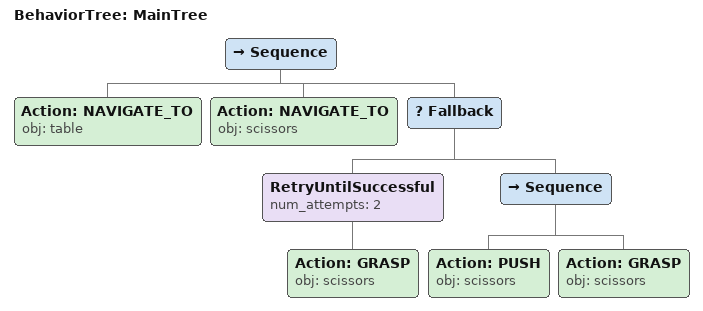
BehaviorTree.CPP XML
<root main_tree_to_execute="MainTree">
  <BehaviorTree ID="MainTree">
    <Sequence>
      <!-- Navigate to table -->
      <Action ID="NAVIGATE_TO" obj="table" />
      <!-- Navigate to scissors -->
      <Action ID="NAVIGATE_TO" obj="scissors" />
      <!-- Fallback: if GRASP scissors fails, try alternative to reposition -->
      <Fallback>
        <!-- Retry GRASP scissors up to 2 attempts -->
        <RetryUntilSuccessful num_attempts="2">
          <!-- Grasp scissors -->
          <Action ID="GRASP" obj="scissors" />
        </RetryUntilSuccessful>
        <Sequence>
          <!-- Push scissors forward toward front edge of table -->
          <Action ID="PUSH" obj="scissors" />
          <!-- Grasp scissors -->
          <Action ID="GRASP" obj="scissors" />
        </Sequence>
      </Fallback>
    </Sequence>
  </BehaviorTree>
</root>
